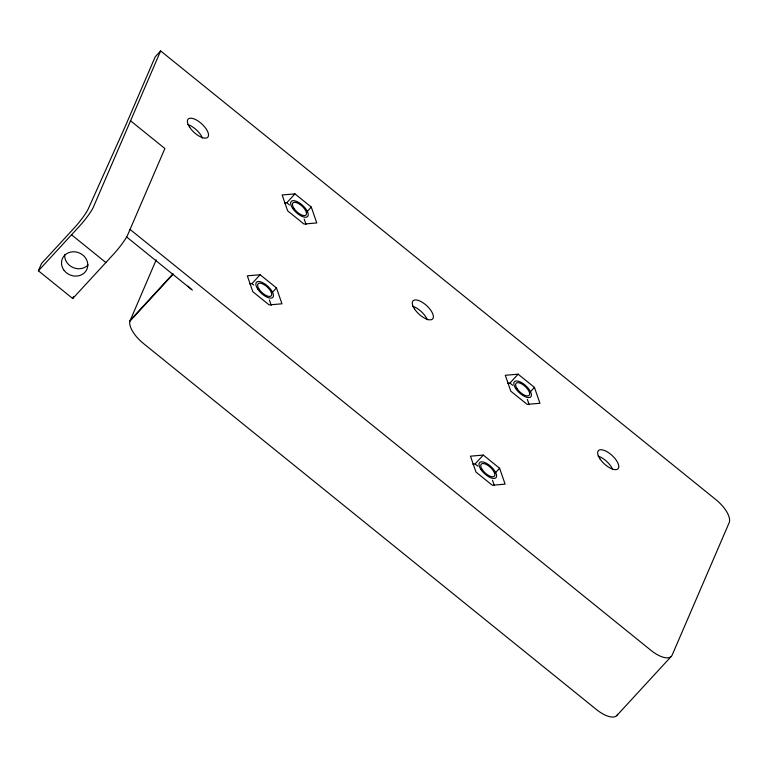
<?xml version="1.0" encoding="UTF-8"?>
<svg xmlns="http://www.w3.org/2000/svg" width="768" height="768" viewBox="0 0 768 768"><rect width="100%" height="100%" fill="white"/><g stroke="black" fill="none" stroke-linecap="round" stroke-linejoin="round"><path stroke-width="1.15" d="M617.654 714.298A22.272 9.552 42.6 0 1 596.534 709.613L143.357 343.421A22.272 9.552 42.6 0 1 129.869 321.216L156.23 259.786M130.56 120.797L164.89 148.531L127.68 234.931A17.818 2.39 -51.1 0 1 113.616 254.122L72.73 298.531L38.4 270.797L41.568 263.443L74.275 227.914A17.818 2.39 -51.1 0 0 88.339 208.714L125.107 126.71L155.184 56.861L160.637 50.938L715.949 499.67A22.272 9.552 42.6 0 1 729.158 522.73L672.163 655.085A22.272 9.552 42.6 0 1 651.034 650.4L130.051 229.411M160.637 50.938L93.35 207.187A17.818 2.39 -51.1 0 1 79.277 226.387L38.4 270.797M72.73 298.531L73.632 296.438M130.147 320.362L172.771 274.051M129.869 321.216L173.29 274.032M284.458 202.954L286.781 202.762L294.96 193.882L311.28 207.072L316.781 222.95L303.974 224.045L287.645 210.854L282.154 194.966L294.96 193.882M306.826 211.91L311.28 207.072M249.629 283.814L251.962 283.622L260.131 274.733L276.461 287.933L281.952 303.811L269.146 304.906L252.826 291.715L247.325 275.827L260.131 274.733M271.997 292.771L276.461 287.933M507.61 383.28L509.933 383.078L518.112 374.198L534.432 387.389L539.933 403.277L527.126 404.371L510.806 391.181L505.306 375.293L518.112 374.198M529.978 392.237L534.432 387.389M472.781 464.16L475.104 463.958L483.283 455.078L499.603 468.269L505.104 484.147L492.298 485.242L475.968 472.051L470.477 456.173L483.283 455.078M495.149 473.117L499.603 468.269M616.704 715.68L671.213 656.467M286.781 202.762L289.526 204.979M509.933 383.078L512.659 385.277M251.962 283.622L253.776 285.082M475.104 463.958L477.83 466.157M126.451 236.822L192.413 290.131M71.539 234.797L105.869 262.541M527.357 399.446L529.19 404.746M492.528 480.326L494.362 485.616M304.205 219.13L306.038 224.419M269.386 299.99L271.219 305.28M88.109 264.912A13.363 11.942 23.3 0 1 72.893 267.466A13.363 11.942 23.3 0 1 64.723 254.448M412.742 306.278A13.363 5.731 42.6 0 1 427.306 319.786M190.925 288.883A22.272 9.552 42.6 0 1 188.102 286.224M187.862 124.57A13.363 5.731 42.6 0 1 202.435 138.067M598.128 456.086A13.363 5.731 42.6 0 1 612.701 469.594M64.08 270.365A13.363 11.942 23.3 0 0 86.707 269.683A13.363 11.942 23.3 0 0 73.142 251.77A13.363 11.942 23.3 0 0 64.08 270.365M599.885 458.736A13.363 5.731 42.6 0 0 618.019 468.778A13.363 5.731 42.6 0 0 606.739 451.565A13.363 5.731 42.6 0 0 599.885 458.736M189.629 127.219A13.363 5.731 42.6 0 0 207.754 137.261A13.363 5.731 42.6 0 0 196.483 120.038A13.363 5.731 42.6 0 0 189.629 127.219M414.499 308.928A13.363 5.731 42.6 0 0 432.624 318.97A13.363 5.731 42.6 0 0 421.354 301.757A13.363 5.731 42.6 0 0 414.499 308.928M293.914 208.33A8.909 3.821 42.6 0 0 306 215.021A8.909 3.821 42.6 0 0 298.483 203.539A8.909 3.821 42.6 0 0 293.914 208.33M517.066 388.646A8.909 3.821 42.6 0 0 529.152 395.338A8.909 3.821 42.6 0 0 521.635 383.866A8.909 3.821 42.6 0 0 517.066 388.646M482.237 469.526A8.909 3.821 42.6 0 0 494.323 476.218A8.909 3.821 42.6 0 0 486.806 464.736A8.909 3.821 42.6 0 0 482.237 469.526M259.094 289.19A8.909 3.821 42.6 0 0 271.171 295.872A8.909 3.821 42.6 0 0 263.664 284.4A8.909 3.821 42.6 0 0 259.094 289.19M292.522 208.166A11.136 4.771 42.6 0 0 307.632 216.528A11.136 4.771 42.6 0 0 298.234 202.186A11.136 4.771 42.6 0 0 292.522 208.166M515.683 388.493A11.136 4.771 42.6 0 0 530.784 396.854A11.136 4.771 42.6 0 0 521.395 382.512A11.136 4.771 42.6 0 0 515.683 388.493M480.845 469.363A11.136 4.771 42.6 0 0 495.955 477.725A11.136 4.771 42.6 0 0 486.557 463.382A11.136 4.771 42.6 0 0 480.845 469.363M257.702 289.027A11.136 4.771 42.6 0 0 272.813 297.389A11.136 4.771 42.6 0 0 263.414 283.046A11.136 4.771 42.6 0 0 257.702 289.027"/></g></svg>
